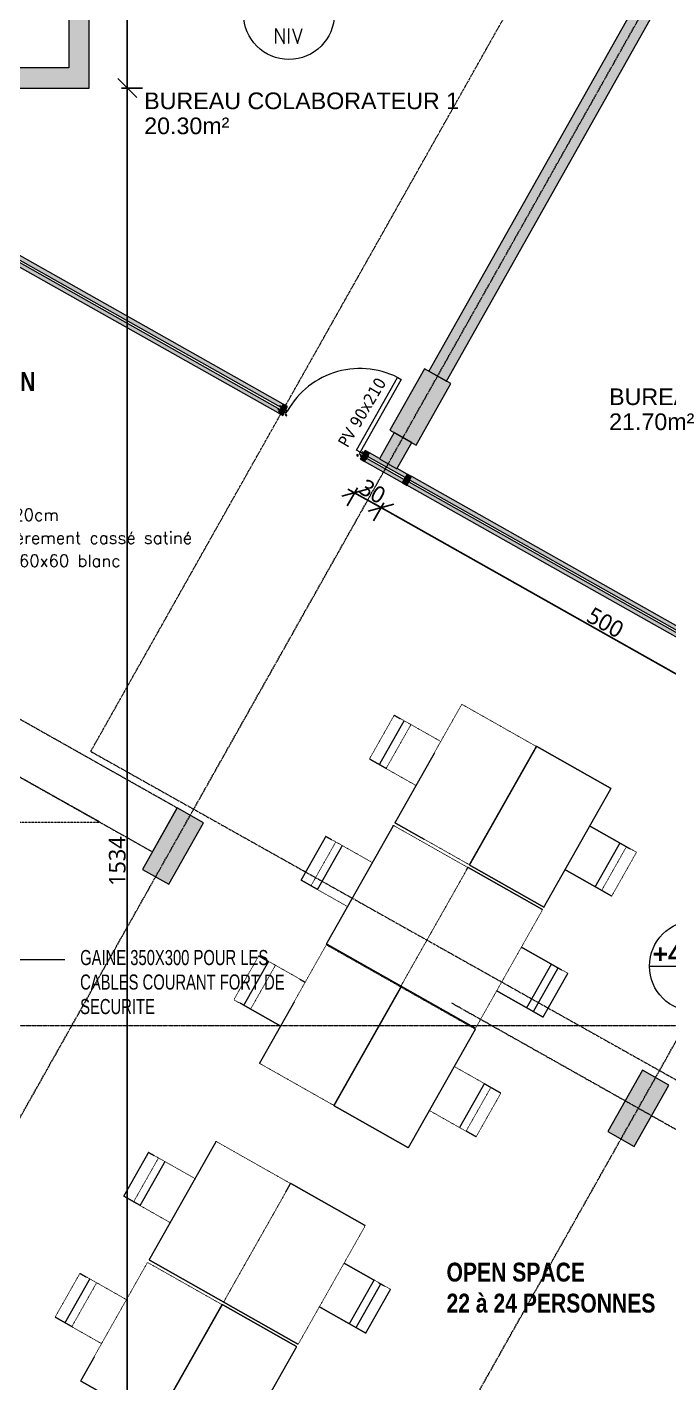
# Model space of a CAD drawing. Header units: millimetres. Extents: x 139864 to 546726, y 40253 to 3921401762.
# Drawn here: x 283531 to 289900, y 70408 to 83856 of the extents above; entities that cross this region are included whole.
import ezdxf

# ---------------------------------------------------------------- set-up
doc = ezdxf.new("R2010")
doc.units = ezdxf.units.MM
for name, pattern in [('Caché', [3, 2, -1]), ('Caché fin', [1.9, 1.1, -0.8]), ('Centre', [12.5, 2.5, -1.875, 6.25, -1.875]), ('Ligne de quadrillage', [22.225, 12.7, -3.175, 3.175, -3.175]), ('Tiret', [2.5, 1.25, -1.25]), ('Triple tiret', [21.25, 6.25, -1.875, 2.5, -1.875, 2.5, -1.875, 2.5, -1.875])]:
    doc.linetypes.add(name, pattern=pattern)
for name, color, linetype, lineweight in [('AS-20_AXES-ET-FILES', 12, 'Centre', 9), ('AS-21_EPAIS', 211, 'Continuous', 9), ('AS-22_MOYEN', 3, 'Continuous', 13), ('AS-23_FIN', 2, 'Continuous', 9), ('AS-24_TRES-FIN', 9, 'Continuous', 9), ('AS-25_PROJECTIONS', 12, 'Triple tiret', 9), ('AS-26_STRUCTURE-BETON', 6, 'Continuous', 13), ('AS-28_PORTES-FENETRES', 9, 'Continuous', 13), ('AS-30_COTE-1', 1, 'Continuous', 5), ('AS-31_TXT-1', 32, 'Continuous', 5), ('AS-40_MOBILIER', 9, 'Continuous', 9), ('AS-50_HACHURES-01', 9, 'Continuous', 13)]:
    doc.layers.add(name, color=color, linetype=linetype, lineweight=lineweight)
doc.styles.add('Arial', font='arial.ttf', dxfattribs={"height": 165})
doc.styles.add('Arial_1', font='arial.ttf', dxfattribs={"width": 0.7, "height": 150})
doc.styles.add('Arial_B_1', font='arialbd.ttf', dxfattribs={"width": 0.8, "height": 187.5})
doc.styles.add('Arial_B_4', font='arialbd.ttf', dxfattribs={"height": 185.714286})
doc.styles.add('RomanD_B', font='', dxfattribs={"height": 120})
doc.styles.add('Tahoma', font='tahoma.ttf', dxfattribs={"height": 120})
doc.styles.add('Trebuchet MS_2', font='trebuc.ttf', dxfattribs={"height": 165})
doc.styles.get('RomanD_B').set_extended_font_data('RomanD', bold=True)
doc.dimstyles.new('Cotes_linéaires', dxfattribs={"dimscale": 304.8, "dimtxt": 170.1069, "dimasz": 0.615157, "dimexe": 0.492126, "dimexo": 0.0625, "dimgap": 0.049213, "dimtad": 1, "dimdec": 0, "dimlfac": 0.1, "dimzin": 0, "dimdsep": 46, "dimtxsty": 'Trebuchet MS_2', "dimblk1": 'OBLIQUE', "dimblk2": 'OBLIQUE', "dimsah": 1, "dimcen": 0.09, "dimdle": 0.246063, "dimazin": 0, "dimtfac": 1, "dimtdec": 4, "dimtix": 1, "dimtmove": 0, "dimatfit": 3, "dimfxl": 0, "dimtvp": 1, "dimtolj": 1, "dimtzin": 0, "dimarcsym": 0})

# ---------------------------------------------------------------- blocks, each defined once
blk = doc.blocks.new('Meneau rectangulaire - 100 x 25mm-10184133-12_ Niveau 12 -  BAT BUREAUX')
at = {"layer": 'AS-23_FIN'}
h = blk.add_hatch(color=256, dxfattribs=at)
h.paths.add_polyline_path([(541040, 80029), (541054, 80053), (541036, 80066), (541041, 80074), (538392, 81567), (538373, 81532), (541036, 80031)], flags=0)
h.paths.add_polyline_path([(541051, 80092), (541056, 80100), (541076, 80092), (541089, 80116), (538422, 81619), (538402, 81584), (541040, 80098)], flags=0)
for p, q in [((541040, 80029), (538373, 81532)), ((541089, 80116), (538422, 81619))]:
    blk.add_line(p, q, dxfattribs=at)
blk = doc.blocks.new('Meneau rectangulaire - 100 x 25mm-10183970-12_ Niveau 12 -  BAT BUREAUX')
at = {"layer": 'AS-23_FIN'}
h = blk.add_hatch(color=256, dxfattribs=at)
h.paths.add_polyline_path([(545639, 77438), (545654, 77464), (545650, 77467), (545655, 77475), (542334, 79346), (542315, 79311), (545577, 77473)], flags=0)
h.paths.add_polyline_path([(545664, 77493), (545669, 77501), (545674, 77500), (545688, 77525), (542364, 79398), (542344, 79363), (545649, 77501)], flags=0)
for p, q in [((545688, 77525), (542364, 79398)), ((545639, 77438), (542315, 79311))]:
    blk.add_line(p, q, dxfattribs=at)
blk = doc.blocks.new('Meneau rectangulaire - 100 x 25mm-10183728-12_ Niveau 12 -  BAT BUREAUX')
at = {"layer": 'AS-23_FIN'}
h = blk.add_hatch(color=256, dxfattribs=at)
h.paths.add_polyline_path([(546889, 76734), (546909, 76769), (546535, 76980), (546515, 76945), (546827, 76769)], flags=0)
h.paths.add_polyline_path([(546918, 76786), (546938, 76821), (546838, 76877), (546835, 76873), (546661, 76971), (546664, 76976), (546564, 77031), (546544, 76997), (546903, 76795)], flags=0)
for p, q in [((546889, 76734), (546515, 76945)), ((546664, 76976), (546564, 77032)), ((546938, 76821), (546838, 76877))]:
    blk.add_line(p, q, dxfattribs=at)
blk = doc.blocks.new('Meneau rectangulaire - 100 x 25mm-4341741-12_ Niveau 12 -  BAT BUREAUX')
at = {"layer": 'AS-23_FIN'}
blk.add_hatch(color=256, dxfattribs=at).paths.add_polyline_path([(25, 50), (25, -50), (-25, -50), (-25, 50)], flags=0)
at = {"layer": 'AS-22_MOYEN'}
for p, q in [((-25, 50), (25, 50)), ((-25, -50), (-25, 50)), ((25, 50), (25, -50)), ((25, -50), (-25, -50))]:
    blk.add_line(p, q, dxfattribs=at)
blk = doc.blocks.new('Sau_Porte_Modele_Standard - 90x210-V23-12_ Niveau 12 -  BAT BUREAUX')
at = {"layer": 'AS-23_FIN', "lineweight": 13}
for p, q in [((-500, 21), (-505, 20)), ((-505, 20), (-505, 10)), ((-435, 25), (-450, 25)), ((-450, 10), (-435, 10)), ((-435, 10), (-435, 25)), ((-400, 35), (-415, 35)), ((-415, 35), (-415, 25)), ((-415, 25), (-400, 25)), ((-400, 25), (-400, 35)), ((415, 35), (400, 35)), ((400, 35), (400, 25)), ((400, 25), (415, 25)), ((415, 25), (415, 35)), ((505, 20), (483, 23)), ((505, 10), (505, 20)), ((-505, -10), (-505, -20)), ((-505, -20), (-500, -21)), ((-435, -10), (-450, -10)), ((-450, -25), (-435, -25)), ((-435, -25), (-435, -10)), ((483, -23), (505, -20)), ((505, -20), (505, -10))]:
    blk.add_line(p, q, dxfattribs=at)
at = {"layer": 'AS-25_PROJECTIONS', "linetype": 'Tiret'}
for p, q in [((-416, -10), (-415, -10)), ((-415, -10), (-415, -10)), ((-415, -10), (-414, -10)), ((-414, -10), (-414, -10))]:
    blk.add_line(p, q, dxfattribs=at)
blk.add_arc((-415, -10), 1.04, 270, 0, dxfattribs=at)
at = {"layer": 'AS-28_PORTES-FENETRES'}
for p, q in [((-415, 10), (-450, 10)), ((-415, -10), (-415, 10)), ((433, 10), (415, 10)), ((415, 10), (415, -10)), ((-450, -10), (-415, -10)), ((-416, -838), (-416, -10)), ((-416, -10), (-374, -10)), ((-374, -10), (-374, -838)), ((415, -10), (433, -10)), ((-378, -838), (-416, -838))]:
    blk.add_line(p, q, dxfattribs=at)
blk.add_arc((-414, -10), 829, 269.9281, 0, dxfattribs=at)
blk = doc.blocks.new('Meneau rectangulaire - 100 x 25mm-10211877-12_ Niveau 12 -  BAT BUREAUX')
at = {"layer": 'AS-23_FIN'}
blk.add_hatch(color=256, dxfattribs=at).paths.add_polyline_path([(25, 50), (25, -50), (-25, -50), (-25, 50)], flags=0)
at = {"layer": 'AS-22_MOYEN'}
for p, q in [((-25, 50), (25, 50)), ((-25, -50), (-25, 50)), ((25, 50), (25, -50)), ((25, -50), (-25, -50))]:
    blk.add_line(p, q, dxfattribs=at)
blk = doc.blocks.new('Table de cuisine - 135 x 85 x 75 cm - Verre-10171903-12_ Niveau 12 -  BAT BUREAUX')
at = {"layer": 'AS-40_MOBILIER', "color": 8, "linetype": 'Caché fin'}
for p, q in [((675, 425), (-675, 425)), ((-675, 425), (-675, -425)), ((675, -425), (675, 425)), ((-675, -425), (675, -425))]:
    blk.add_line(p, q, dxfattribs=at)
blk = doc.blocks.new('Upholstered_Dining_Chair_non-parametric_5394 - Upholstered chair-V24-12_ Niveau 12 -  BAT BUREAUX')
at = {"layer": 'AS-40_MOBILIER', "color": 8, "linetype": 'Caché fin'}
for p, q in [((-40, 140), (-40, 142)), ((-40, -199), (-40, 140)), ((460, 142), (460, 140)), ((460, 140), (460, -199)), ((-40, -275), (-40, -199)), ((460, -199), (-40, -199)), ((460, -199), (460, -275)), ((-40, -319), (-40, -275)), ((460, -275), (-40, -275)), ((-40, -388), (-40, -319)), ((-40, -388), (460, -388)), ((-40, -388), (-40, -388)), ((460, -275), (460, -319)), ((460, -319), (460, -388)), ((460, -388), (460, -388))]:
    blk.add_line(p, q, dxfattribs=at)
blk = doc.blocks.new('Table de cuisine - 135 x 85 x 75 cm - Verre-9855812-12_ Niveau 12 -  BAT BUREAUX')
at = {"layer": 'AS-40_MOBILIER', "color": 8, "linetype": 'Caché fin'}
for p, q in [((675, 425), (-675, 425)), ((-675, 425), (-675, -425)), ((675, -425), (675, 425)), ((-675, -425), (675, -425))]:
    blk.add_line(p, q, dxfattribs=at)
blk = doc.blocks.new('Upholstered_Dining_Chair_non-parametric_5394 - Upholstered chair-759850-12_ Niveau 12 -  BAT BUREAUX')
at = {"layer": 'AS-40_MOBILIER', "color": 8, "linetype": 'Caché fin'}
for p, q in [((460, 388), (-40, 388)), ((-40, 319), (-40, 388)), ((-40, 388), (-40, 388)), ((-40, 275), (-40, 319)), ((-40, 199), (-40, 275)), ((-40, 275), (460, 275)), ((460, 388), (460, 388)), ((460, 388), (460, 319)), ((460, 319), (460, 275)), ((460, 275), (460, 199)), ((-40, -140), (-40, 199)), ((-40, 199), (460, 199)), ((460, 199), (460, -140)), ((-40, -142), (-40, -140)), ((460, -140), (460, -142))]:
    blk.add_line(p, q, dxfattribs=at)
blk = doc.blocks.new('Modèles génériques 38 - Modèles génériques 38-10189869-12_ Niveau 12 -  BAT BUREAUX')
at = {"layer": 'AS-21_EPAIS'}
for p, q in [((536043, 77071), (536043, 76571)), ((536043, 76571), (536043, 75971)), ((539791, 75676), (540036, 76111))]:
    blk.add_line(p, q, dxfattribs=at)
at = {"layer": 'AS-25_PROJECTIONS', "linetype": 'Caché'}
for p, q in [((538333, 77071), (536043, 77071)), ((540036, 76111), (538333, 77071)), ((538199, 76571), (536043, 76571)), ((536043, 76571), (538202, 76571)), ((539269, 75971), (538199, 76571)), ((538202, 76571), (539791, 75676)), ((536043, 75971), (539269, 75971))]:
    blk.add_line(p, q, dxfattribs=at)
blk = doc.blocks.new('_Oblique')
at = {"color": 0, "linetype": 'ByBlock', "lineweight": -2}
blk.add_line((-0.5, -0.5), (0.5, 0.5), dxfattribs=at)
blk = doc.blocks.new('DIMBLOCK21-12_ Niveau 12 -  BAT BUREAUX')
at = {"layer": 'AS-30_COTE-1', "color": 0, "lineweight": -2, "transparency": 16777216}
for p, q in [((283512, 90276), (283613, 90456)), ((283474, 90362), (308188, 76439)), ((308096, 76427), (308197, 76606))]:
    blk.add_line(p, q, dxfattribs=at)
at = {"layer": 'Defpoints', "color": 0, "transparency": 16777216}
for p in [(283502, 90260), (308086, 76410), (308123, 76475)]:
    blk.add_point(p, dxfattribs=at)
at = {"layer": 'AS-30_COTE-1', "color": 0, "lineweight": -2, "transparency": 16777216, "xscale": 187.5, "yscale": 187.5, "zscale": 187.5}
for p, rotation in [((283539, 90325), 150.6051502308963), ((308123, 76475), 330.6051502308963)]:
    blk.add_blockref('_Oblique', p, dxfattribs=dict(at, rotation=rotation))
at = {"layer": 'AS-30_COTE-1', "color": 0, "transparency": 16777216, "insert": (295880, 83486), "char_height": 165, "width": 581.25, "attachment_point": 5, "rotation": 330.6052, "style": 'Trebuchet MS_2'}
blk.add_mtext('\\A1;2822', dxfattribs=at)
blk = doc.blocks.new('DIMBLOCK23-12_ Niveau 12 -  BAT BUREAUX')
at = {"layer": 'AS-30_COTE-1', "color": 0, "lineweight": -2, "transparency": 16777216}
for p, q in [((268217, 99363), (268318, 99542)), ((268179, 99448), (308413, 76840)), ((308320, 76828), (308421, 77008))]:
    blk.add_line(p, q, dxfattribs=at)
at = {"layer": 'Defpoints', "color": 0, "transparency": 16777216}
for p in [(268208, 99346), (308311, 76812), (308348, 76877)]:
    blk.add_point(p, dxfattribs=at)
at = {"layer": 'AS-30_COTE-1', "color": 0, "lineweight": -2, "transparency": 16777216, "xscale": 187.5, "yscale": 187.5, "zscale": 187.5}
for p, rotation in [((268244, 99412), 150.6679493154123), ((308348, 76877), 330.6679493154123)]:
    blk.add_blockref('_Oblique', p, dxfattribs=dict(at, rotation=rotation))
at = {"layer": 'AS-30_COTE-1', "color": 0, "transparency": 16777216, "insert": (288345, 88231), "char_height": 165, "width": 581.25, "attachment_point": 5, "rotation": 330.6679, "style": 'Trebuchet MS_2'}
blk.add_mtext('\\A1;4600', dxfattribs=at)
blk = doc.blocks.new('DIMBLOCK78-12_ Niveau 12 -  BAT BUREAUX')
at = {"layer": 'AS-30_COTE-1', "color": 0, "lineweight": -2, "transparency": 16777216}
for p, q in [((284469, 83252), (284675, 83252)), ((284525, 67840), (284525, 83327)), ((284469, 67915), (284675, 67915))]:
    blk.add_line(p, q, dxfattribs=at)
at = {"layer": 'Defpoints', "color": 0, "transparency": 16777216}
for p in [(284450, 83252), (284525, 83252), (284450, 67915)]:
    blk.add_point(p, dxfattribs=at)
at = {"layer": 'AS-30_COTE-1', "color": 0, "lineweight": -2, "transparency": 16777216, "xscale": 187.5, "yscale": 187.5, "zscale": 187.5}
for p, rotation in [((284525, 83252), 90), ((284525, 67915), 270)]:
    blk.add_blockref('_Oblique', p, dxfattribs=dict(at, rotation=rotation))
at = {"layer": 'AS-30_COTE-1', "color": 0, "transparency": 16777216, "insert": (284426, 75583), "char_height": 165, "width": 581.25, "attachment_point": 5, "rotation": 90, "style": 'Trebuchet MS_2'}
blk.add_mtext('\\A1;1534', dxfattribs=at)
blk = doc.blocks.new('DIMBLOCK79-12_ Niveau 12 -  BAT BUREAUX')
at = {"layer": 'AS-30_COTE-1', "color": 0, "lineweight": -2, "transparency": 16777216}
for p, q in [((284525, 83177), (284525, 86237)), ((284469, 86162), (284675, 86162)), ((284469, 83252), (284675, 83252))]:
    blk.add_line(p, q, dxfattribs=at)
at = {"layer": 'Defpoints', "color": 0, "transparency": 16777216}
for p in [(284450, 86162), (284525, 86162), (284450, 83252)]:
    blk.add_point(p, dxfattribs=at)
at = {"layer": 'AS-30_COTE-1', "color": 0, "lineweight": -2, "transparency": 16777216, "xscale": 187.5, "yscale": 187.5, "zscale": 187.5}
for p, rotation in [((284525, 86162), 90), ((284525, 83252), 270)]:
    blk.add_blockref('_Oblique', p, dxfattribs=dict(at, rotation=rotation))
at = {"layer": 'AS-30_COTE-1', "color": 0, "transparency": 16777216, "insert": (284426, 84707), "char_height": 165, "width": 435.93, "attachment_point": 5, "rotation": 90, "style": 'Trebuchet MS_2'}
blk.add_mtext('\\A1;291', dxfattribs=at)
blk = doc.blocks.new('DIMBLOCK86-12_ Niveau 12 -  BAT BUREAUX')
at = {"layer": 'AS-30_COTE-1', "color": 0, "lineweight": -2, "transparency": 16777216}
for p, q in [((287070, 79139), (286969, 78960)), ((291464, 76599), (286977, 79127)), ((291426, 76685), (291325, 76506))]:
    blk.add_line(p, q, dxfattribs=at)
at = {"layer": 'Defpoints', "color": 0, "transparency": 16777216}
for p in [(287042, 79090), (287079, 79156), (291435, 76702)]:
    blk.add_point(p, dxfattribs=at)
at = {"layer": 'AS-30_COTE-1', "color": 0, "lineweight": -2, "transparency": 16777216, "xscale": 187.5, "yscale": 187.5, "zscale": 187.5}
for p, rotation in [((287042, 79090), 150.6051502308952), ((291398, 76636), 330.6051502308952)]:
    blk.add_blockref('_Oblique', p, dxfattribs=dict(at, rotation=rotation))
at = {"layer": 'AS-30_COTE-1', "color": 0, "transparency": 16777216, "insert": (289269, 77950), "char_height": 165, "width": 435.93, "attachment_point": 5, "rotation": 330.6052, "style": 'Trebuchet MS_2'}
blk.add_mtext('\\A1;500', dxfattribs=at)
blk = doc.blocks.new('DIMBLOCK87-12_ Niveau 12 -  BAT BUREAUX')
at = {"layer": 'AS-30_COTE-1', "color": 0, "lineweight": -2, "transparency": 16777216}
for p, q in [((286808, 79286), (286707, 79107)), ((287108, 79054), (286715, 79274)), ((287070, 79139), (286969, 78960))]:
    blk.add_line(p, q, dxfattribs=at)
at = {"layer": 'Defpoints', "color": 0, "transparency": 16777216}
for p in [(286781, 79238), (286818, 79303), (287079, 79156)]:
    blk.add_point(p, dxfattribs=at)
at = {"layer": 'AS-30_COTE-1', "color": 0, "lineweight": -2, "transparency": 16777216, "xscale": 187.5, "yscale": 187.5, "zscale": 187.5}
for p, rotation in [((286781, 79238), 150.6051502308931), ((287042, 79090), 330.6051502308931)]:
    blk.add_blockref('_Oblique', p, dxfattribs=dict(at, rotation=rotation))
at = {"layer": 'AS-30_COTE-1', "color": 0, "transparency": 16777216, "insert": (286960, 79250), "char_height": 165, "width": 290.62, "attachment_point": 5, "rotation": 330.6052, "style": 'Trebuchet MS_2'}
blk.add_mtext('\\A1;30', dxfattribs=at)
blk = doc.blocks.new('Cotes d_élévation - cote elevation NIV-3547710-12_ Niveau 12 -  BAT BUREAUX')
at = {"layer": 'AS-30_COTE-1'}
for p, q in [((-6, 0), (6, 0)), ((-1.74, -1.9), (-0.62, -3.94)), ((-1.74, -3.9), (-1.74, -1.9)), ((-0.62, -3.94), (-0.62, -1.9)), ((0, -3.9), (0, -1.9)), ((0.47, -1.9), (1.12, -3.9)), ((1.12, -3.9), (1.73, -1.9))]:
    blk.add_line(p, q, dxfattribs=at)
blk.add_circle((0, 0), 6, dxfattribs=at)

msp = doc.modelspace()

# ---------------------------------------------------------------- hatches: boundary and pattern name
h = msp.add_hatch()
h.set_pattern_fill('ANGLE', color=256)
h.set_pattern_definition([(0, (-255016.8414, 0), (0, 6.985), [5.08, -1.905]), (90, (-255016.8414, 0), (-6.985, 4e-16), [5.08, -1.905])])
h.paths.add_polyline_path([(294419.549, 81489.56106), (294332.4232, 81538.64361), (292222.31502, 77793.01766), (292309.44081, 77743.93512)])
h.paths.add_polyline_path([(294332.4232, 81538.64361), (294245.29741, 81587.72615), (292135.18923, 77842.10021), (292222.31502, 77793.01766)])
h.paths.add_polyline_path([(289801.88195, 84090.93589), (289714.75615, 84140.01843), (287604.64797, 80394.39249), (287691.77376, 80345.30995)])
h.paths.add_polyline_path([(289714.75615, 84140.01843), (289627.63036, 84189.10098), (287517.52218, 80443.47504), (287604.64797, 80394.39249)])
at = {"layer": 'AS-24_TRES-FIN'}
for points in [[(287391.45453, 79710.34792), (287735.03234, 80320.22848), (287473.65496, 80467.47611), (287130.07715, 79857.59556)], [(284937.32733, 75354.05825), (285280.90514, 75963.93881), (285019.52776, 76111.18644), (284675.94995, 75501.30588)], [(289554.99438, 72752.68342), (289898.57219, 73362.56398), (289637.19481, 73509.81161), (289293.617, 72899.93106)]]:
    msp.add_hatch(color=256, dxfattribs=at).paths.add_polyline_path(points, flags=0)
at = {"layer": 'AS-50_HACHURES-01'}
for points in [[(284146.13311, 83251.74097), (284146.13311, 86771.74097), (283946.13311, 86771.74097), (283946.13311, 83251.74097)], [(283946.13311, 83251.74097), (283946.13311, 83451.74097), (283115.81053, 83451.74097), (283115.81053, 83251.74097), (283315.81053, 83251.74097)], [(287691.77376, 80345.30995), (289306.58946, 83211.74855), (289132.33787, 83309.91364), (287517.52218, 80443.47504), (287681.27949, 80351.22193)], [(287200.94832, 79474.05201), (287348.19595, 79735.42939), (287173.94437, 79833.59448), (287026.69674, 79572.2171)]]:
    msp.add_hatch(color=256, dxfattribs=at).paths.add_polyline_path(points, flags=0)

# ---------------------------------------------------------------- linework, layer by layer
at = {"layer": 'AS-20_AXES-ET-FILES', "linetype": 'Ligne de quadrillage', "lineweight": 5}
for p, q in [((278299.51128, 63876.96386), (294046.95264, 91830.04479)), ((282917.17833, 61275.58903), (298773.41536, 89421.79175)), ((287742.93649, 74177.4809), (307745.64984, 62908.89994))]:
    msp.add_line(p, q, dxfattribs=at)
at = {"layer": 'AS-20_AXES-ET-FILES'}
for p, q in [((284162.65396, 76671.19037), (291472.49376, 89646.79312)), ((284162.65396, 76671.19037), (298111.65142, 68847.84526)), ((283185.74229, 73951.74097), (308434.99883, 73951.74097))]:
    msp.add_line(p, q, dxfattribs=at)
at = {"layer": 'AS-26_STRUCTURE-BETON'}
for p, q in [((284146.13311, 83251.74097), (284146.13311, 86771.74097)), ((283946.13311, 86571.74097), (283946.13311, 83451.74097)), ((289627.63036, 84189.10098), (287517.52218, 80443.47504)), ((287691.77376, 80345.30995), (289801.88195, 84090.93589)), ((283946.13311, 83451.74097), (283115.81053, 83451.74097)), ((283315.81053, 83251.74097), (284146.13311, 83251.74097)), ((283375.47868, 81566.50513), (286064.93715, 80051.39166)), ((286074.75366, 80068.81681), (283385.29519, 81583.93029)), ((287517.52218, 80443.47504), (287691.77376, 80345.30995)), ((286046.20398, 80061.94504), (286056.02049, 80079.3702)), ((286064.93715, 80051.39166), (286074.75366, 80068.81681)), ((287173.94437, 79833.59448), (287026.69674, 79572.2171)), ((287348.19595, 79735.42939), (287173.94437, 79833.59448)), ((287200.94832, 79474.05201), (287348.19595, 79735.42939)), ((286909.85327, 79598.36126), (286900.03676, 79580.93611)), ((286900.03676, 79580.93611), (287274.0382, 79370.24142)), ((287283.85471, 79387.66657), (286909.85327, 79598.36126)), ((287026.69674, 79572.2171), (287200.94832, 79474.05201)), ((287274.0382, 79370.24142), (287283.85471, 79387.66657)), ((287327.4176, 79363.1253), (287317.6011, 79345.70014)), ((287317.6011, 79345.70014), (290642.08959, 77472.84084)), ((290651.9061, 77490.266), (287327.4176, 79363.1253))]:
    msp.add_line(p, q, dxfattribs=at)
at = {"layer": 'AS-26_STRUCTURE-BETON', "lineweight": 9}
for p, q in [((287473.65496, 80467.47611), (287130.07715, 79857.59556)), ((287735.03234, 80320.22848), (287473.65496, 80467.47611)), ((287391.45453, 79710.34792), (287735.03234, 80320.22848)), ((287130.07715, 79857.59556), (287391.45453, 79710.34792)), ((285019.52776, 76111.18644), (284675.94995, 75501.30588)), ((285280.90514, 75963.93881), (285019.52776, 76111.18644)), ((284937.32733, 75354.05825), (285280.90514, 75963.93881)), ((284675.94995, 75501.30588), (284937.32733, 75354.05825)), ((289637.19481, 73509.81161), (289293.617, 72899.93106)), ((289898.57219, 73362.56398), (289637.19481, 73509.81161)), ((289554.99438, 72752.68342), (289898.57219, 73362.56398)), ((289293.617, 72899.93106), (289554.99438, 72752.68342))]:
    msp.add_line(p, q, dxfattribs=at)
at = {"layer": 'AS-31_TXT-1', "color": 154}
msp.add_line((282430.20975, 74608.13767), (283904.87859, 74608.13767), dxfattribs=at)

# ---------------------------------------------------------------- block references
at = {"layer": 'AS-23_FIN'}
for name, p in [('Meneau rectangulaire - 100 x 25mm-10184133-12_ Niveau 12 -  BAT BUREAUX', (-255016.84136, 0)), ('Meneau rectangulaire - 100 x 25mm-10183728-12_ Niveau 12 -  BAT BUREAUX', (-259634.50841, 2601.37483)), ('Meneau rectangulaire - 100 x 25mm-10183970-12_ Niveau 12 -  BAT BUREAUX', (-255016.84136, 0))]:
    msp.add_blockref(name, p, dxfattribs=at)
at = {"layer": 'AS-23_FIN', "extrusion": (0, 0, -1), "rotation": 209.3948497690158}
for name, p in [('Meneau rectangulaire - 100 x 25mm-10211877-12_ Niveau 12 -  BAT BUREAUX', (-286069.84541, 80060.10424)), ('Meneau rectangulaire - 100 x 25mm-4341741-12_ Niveau 12 -  BAT BUREAUX', (-286883.16357, 79601.91932)), ('Meneau rectangulaire - 100 x 25mm-4341741-12_ Niveau 12 -  BAT BUREAUX', (-287300.7279, 79366.68336))]:
    msp.add_blockref(name, p, dxfattribs=at)
at = {"layer": 'AS-24_TRES-FIN', "linetype": 'Caché'}
msp.add_blockref('Modèles génériques 38 - Modèles génériques 38-10189869-12_ Niveau 12 -  BAT BUREAUX', (-255016.84136, 0), dxfattribs=at)
at = {"layer": 'AS-28_PORTES-FENETRES', "rotation": 150.6051502309842}
msp.add_blockref('Sau_Porte_Modele_Standard - 90x210-V23-12_ Niveau 12 -  BAT BUREAUX', (286469.31605, 79835.06141), dxfattribs=at)
at = {"layer": 'AS-30_COTE-1', "xscale": 74.99999999999996, "yscale": 74.99999999999996, "zscale": 74.99999999999996}
for p in [(286129.5709, 83985.0604), (290156.92788, 74542.40259)]:
    msp.add_blockref('Cotes d_élévation - cote elevation NIV-3547710-12_ Niveau 12 -  BAT BUREAUX', p, dxfattribs=at)
at = {"layer": 'AS-40_MOBILIER', "color": 8, "linetype": 'Caché fin'}
for name, p, rotation in [('Table de cuisine - 135 x 85 x 75 cm - Verre-10171903-12_ Niveau 12 -  BAT BUREAUX', (287883.12791, 76342.88908), 240.4947766423026), ('Upholstered_Dining_Chair_non-parametric_5394 - Upholstered chair-V24-12_ Niveau 12 -  BAT BUREAUX', (287492.60717, 76804.65813), 240.4947766423026), ('Table de cuisine - 135 x 85 x 75 cm - Verre-9855812-12_ Niveau 12 -  BAT BUREAUX', (288622.89209, 75924.26161), 240.4947766423006), ('Table de cuisine - 135 x 85 x 75 cm - Verre-10171903-12_ Niveau 12 -  BAT BUREAUX', (287203.47391, 75141.86017), 240.4947766423026), ('Upholstered_Dining_Chair_non-parametric_5394 - Upholstered chair-759850-12_ Niveau 12 -  BAT BUREAUX', (289219.8208, 75827.23981), 240.4947766423006), ('Upholstered_Dining_Chair_non-parametric_5394 - Upholstered chair-V24-12_ Niveau 12 -  BAT BUREAUX', (286812.95317, 75603.62923), 240.4947766423026), ('Table de cuisine - 135 x 85 x 75 cm - Verre-9855812-12_ Niveau 12 -  BAT BUREAUX', (287943.23809, 74723.2327), 240.4947766423006), ('Upholstered_Dining_Chair_non-parametric_5394 - Upholstered chair-V24-12_ Niveau 12 -  BAT BUREAUX', (286147.74547, 74417.41139), 240.4947766423026), ('Table de cuisine - 135 x 85 x 75 cm - Verre-10171903-12_ Niveau 12 -  BAT BUREAUX', (286538.26621, 73955.64234), 240.4947766423026), ('Upholstered_Dining_Chair_non-parametric_5394 - Upholstered chair-759850-12_ Niveau 12 -  BAT BUREAUX', (288540.16679, 74626.2109), 240.4947766423006), ('Table de cuisine - 135 x 85 x 75 cm - Verre-9855812-12_ Niveau 12 -  BAT BUREAUX', (287278.03039, 73537.01487), 240.4947766423006), ('Upholstered_Dining_Chair_non-parametric_5394 - Upholstered chair-759850-12_ Niveau 12 -  BAT BUREAUX', (287874.95909, 73439.99307), 240.4947766423006), ('Table de cuisine - 135 x 85 x 75 cm - Verre-10171903-12_ Niveau 12 -  BAT BUREAUX', (285443.74165, 72007.34965), 240.4947766423026), ('Upholstered_Dining_Chair_non-parametric_5394 - Upholstered chair-V24-12_ Niveau 12 -  BAT BUREAUX', (285053.22091, 72469.11871), 240.4947766423026), ('Table de cuisine - 135 x 85 x 75 cm - Verre-9855812-12_ Niveau 12 -  BAT BUREAUX', (286183.50583, 71588.72219), 240.4947766423006), ('Table de cuisine - 135 x 85 x 75 cm - Verre-10171903-12_ Niveau 12 -  BAT BUREAUX', (284764.08764, 70806.32075), 240.4947766423026), ('Upholstered_Dining_Chair_non-parametric_5394 - Upholstered chair-759850-12_ Niveau 12 -  BAT BUREAUX', (286780.43454, 71491.70039), 240.4947766423006), ('Upholstered_Dining_Chair_non-parametric_5394 - Upholstered chair-V24-12_ Niveau 12 -  BAT BUREAUX', (284373.5669, 71268.08981), 240.4947766423026), ('Table de cuisine - 135 x 85 x 75 cm - Verre-9855812-12_ Niveau 12 -  BAT BUREAUX', (285503.85182, 70387.69328), 240.4947766423006)]:
    msp.add_blockref(name, p, dxfattribs=dict(at, rotation=rotation))

# ---------------------------------------------------------------- texts
at = {"layer": 'AS-30_COTE-1', "insert": (289739.15834, 74756.11011), "char_height": 185.714286, "width": 929.9730077, "attachment_point": 1, "line_spacing_factor": 0.941778, "style": 'Arial_B_4'}
msp.add_mtext('+45.77', dxfattribs=at)
at = {"layer": 'AS-31_TXT-1', "color": 7, "attachment_point": 1}
for s, insert, char_height, width, style in [('BUREAU COLABORATEUR 1', (284692.98988, 83207.47845), 165, 3655.695, 'Arial'), ('20.30m²', (284692.98988, 82959.43158), 165, 998.1009375, 'Arial'), ('BUREAU DIRECTION', (281506.52505, 80434.37128), 187.5, 2544.556125, 'Arial_B_1'), ('BUREAU COLABORATEUR 2', (289306.63434, 80272.40358), 165, 3655.695, 'Arial'), ('21.70m²', (289306.63434, 80024.35671), 165, 998.1009375, 'Arial'), ('OPEN SPACE', (287692.96307, 71600.30668), 187.5, 1654.683, 'Arial_B_1'), ('22 à 24 PERSONNES', (287692.96307, 71292.72855), 187.5, 2501.265, 'Arial_B_1')]:
    msp.add_mtext(s, dxfattribs=dict(at, insert=insert, char_height=char_height, width=width, style=style))
at = {"layer": 'AS-31_TXT-1', "color": 7, "insert": (286607.85341, 79738.50076), "char_height": 120, "width": 980.0629687, "attachment_point": 1, "rotation": 59.315884445, "style": 'Tahoma'}
msp.add_mtext('PV 90x210', dxfattribs=at)
at = {"layer": 'AS-31_TXT-1', "color": 59, "char_height": 120, "attachment_point": 1, "style": 'RomanD_B'}
for s, insert, width in [('Sol: Grès cérame 60x120cm', (281506.52505, 79079.47186), 3397.1507812), ('Mur: Peinture blanc légèrement cassé satiné', (281506.52505, 78851.26873), 5381.3273437), ('Plfd: FP dalle minérale 60x60 blanc', (281506.52505, 78623.06561), 4425.315)]:
    msp.add_mtext(s, dxfattribs=dict(at, insert=insert, width=width))
at = {"layer": 'AS-31_TXT-1', "color": 154, "char_height": 150, "attachment_point": 1, "style": 'Arial_1'}
for s, insert, width in [('GAINE 350X300 POUR LES ', (284057.27859, 74701.79999), 2361.1701094), ('CABLES COURANT FORT DE ', (284057.27859, 74458.71405), 2554.7776406), ('SECURITE', (284057.27859, 74215.62812), 917.5313437)]:
    msp.add_mtext(s, dxfattribs=dict(at, insert=insert, width=width))

# ---------------------------------------------------------------- dimensions: what is measured, and where the dimension line sits
at = {"layer": 'AS-30_COTE-1'}
for base, p1, p2, angle, override, picture, middle in [((308347.89176, 76877.01826), (268207.7127, 99346.14124), (308311.15149, 76811.6336), 330.667949315, {"dimpost": '<>', "dimfxl": 46000.976485}, 'DIMBLOCK23-12_ Niveau 12 -  BAT BUREAUX', (288344.77837, 88230.77355)), ((308123.06805, 76475.43835), (283502.21255, 90259.57936), (308086.25614, 76410.094), 330.605150231, {"dimpost": '<>', "dimfxl": 28216.722766}, 'DIMBLOCK21-12_ Niveau 12 -  BAT BUREAUX', (295879.61071, 83486.38716)), ((284525.20411, 86161.97942), (284450.20411, 83251.74097), (284450.20411, 86161.97942), 90, {"dimpost": '<>', "dimfxl": 2910.238453}, 'DIMBLOCK79-12_ Niveau 12 -  BAT BUREAUX', (284425.98189, 84706.86019)), ((284525.20411, 83251.74097), (284450.20411, 67914.90886), (284450.20411, 83251.74097), 90, {"dimpost": '<>', "dimfxl": 15336.83211}, 'DIMBLOCK78-12_ Niveau 12 -  BAT BUREAUX', (284426.25967, 75583.32491)), ((286780.80902, 79237.6142), (287078.99831, 79155.71091), (286817.62093, 79302.95854), 330.605150231, {"dimpost": '<>', "dimfxl": 300}, 'DIMBLOCK87-12_ Niveau 12 -  BAT BUREAUX', (286960.06216, 79250.19651)), ((287042.1864, 79090.36656), (291435.28798, 76701.58371), (287078.99831, 79155.71091), 330.605150231, {"dimpost": '<>', "dimfxl": 5000}, 'DIMBLOCK86-12_ Niveau 12 -  BAT BUREAUX', (289268.89569, 77949.5091))]:
    dim = msp.add_linear_dim(base=base, p1=p1, p2=p2, angle=angle, dimstyle='Cotes_linéaires', override=override, dxfattribs=at)
    dim.commit()
    dim.dimension.update_dxf_attribs({"geometry": picture, "text_midpoint": middle})

doc.saveas('drawing.dxf')
